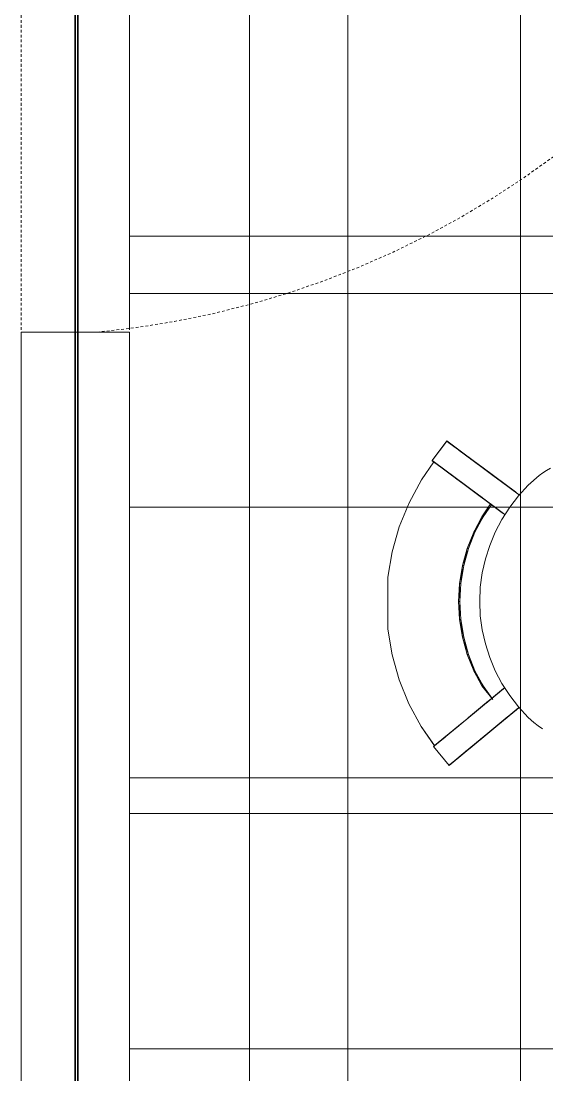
# Model space of a CAD drawing. Extents: x -566 to 72611, y -487 to 32334.
# Drawn here: x -5 to 19.25, y 78.94 to 127.57 of the extents above; entities that cross this region are included whole.
import ezdxf

# ---------------------------------------------------------------- set-up
doc = ezdxf.new("R2010")
doc.units = 0
doc.header["$LTSCALE"] = 0.5
doc.header["$MEASUREMENT"] = 0
doc.linetypes.add('HIDDEN', pattern=[0.375, 0.25, -0.125])
for name, color, linetype, lineweight in [('ceilling', 141, 'CONTINUOUS', 18), ('Framing', 142, 'CONTINUOUS', 35), ('projection', 153, 'HIDDEN', 9), ('viewed', 160, 'CONTINUOUS', 13)]:
    doc.layers.add(name, color=color, linetype=linetype, lineweight=lineweight)
doc.layers.add('floor', color=7, linetype='CONTINUOUS', lineweight=5, true_color=0xcfcfcf)
doc.layers.add('layout', color=7, linetype='CONTINUOUS', lineweight=5, true_color=0xcfcfcf)

msp = doc.modelspace()

# ---------------------------------------------------------------- hatches: boundary and pattern name
at = {"layer": 'floor'}
h = msp.add_hatch(dxfattribs=at)
h.set_pattern_fill('ANSI37', color=256, scale=100, angle=45)
h.set_pattern_definition([(90, (243.028, 267.632), (-12.5, 9e-16), []), (180, (243.028, 267.632), (-9e-16, -12.5), [])])
h.paths.add_polyline_path([(253.46925, 349.5), (154.11744, 349.5), (154.11744, 348.5), (101.14781, 348.5), (101.14781, 349.5), (0, 349.5), (0, 344.5), (36, 344.5, -0.33835703), (0, 308.66941), (0, 308.5), (0, 173.75), (253.46925, 173.75)])
h.paths.add_polyline_path([(36, 344.5), (0, 344.5), (0, 308.66941, 0.33835703)], flags=17)
h.paths.add_polyline_path([(253.46925, 173.75), (0, 173.75), (0, 173.74997), (0, 169.75), (253.46925, 169.75)])
h.paths.add_polyline_path([(253.46925, 169.75), (0, 169.75), (0, 149.21137), (36, 149.21137, -0.33835703), (0, 113.38078), (0, 113.21137), (0, 29.94998), (0, -5), (253.46925, -5)])
h.paths.add_polyline_path([(36, 149.21137), (0, 149.21137), (0, 113.38078, 0.33835703)], flags=17)
h.paths.add_polyline_path([(575.25, 169.75), (510, 169.75), (474.75, 169.75), (327.5, 169.75), (285.46925, 169.75), (285.46925, 165.75), (253.46925, 165.75), (253.46925, -5), (263.99725, -5), (263.99725, 95.99051), (287, 95.99051), (287, 97.5), (292, 97.5), (292, -5), (341.25, -5), (341.25, 13.02988), (341.25012, 15.02988), (346.24839, 15.02988, 0.36108524), (374.08728, 41.24999), (346.25012, 41.24999), (346.25012, 42.99999), (341.25, 42.99999), (341.25, 44.99999), (341.25, 97.5), (357.75, 97.5), (405.75, 97.5), (575.25, 97.5)])

# ---------------------------------------------------------------- linework, layer by layer
at = {"layer": 'ceilling'}
for p, q in [((10.06343, 169.75), (10.06343, -5)), ((0, 113.38078), (0, 149.21137)), ((0, 115), (575.25, 115)), ((0, 115), (575.25, 115)), ((0, 91), (341.25006, 91))]:
    msp.add_line(p, q, dxfattribs=at)
at = {"layer": 'Framing'}
for p, q in [((-2.5, 29.94998), (-2.5, 149.21137)), ((-2.38189, 29.94998), (-2.38189, 149.21137))]:
    msp.add_line(p, q, dxfattribs=at)
at = {"layer": 'layout'}
for points in [[(13.95454, 107.28445, 72.59648), (14.62727, 108.18832, 72.63659), (14.62629, 108.18911, 72.59648)], [(15.45027, 107.57711, 72.38062), (14.70015, 108.1343, 72.37704), (14.62629, 108.18911, 72.59648)], [(15.45027, 107.57711, 72.38062), (14.62629, 108.18911, 72.59648), (15.37812, 107.6307, 72.5155)], [(15.37812, 107.6307, 72.5155), (14.62629, 108.18911, 72.59648), (15.30403, 107.68581, 72.6489)], [(15.30403, 107.68581, 72.6489), (14.62629, 108.18911, 72.59648), (14.62727, 108.18832, 72.63659)], [(15.30403, 107.68581, 72.6489), (14.62727, 108.18832, 72.63659), (14.63203, 108.1849, 72.67633)], [(15.30403, 107.68581, 72.6489), (14.63203, 108.1849, 72.67633), (15.22786, 107.74233, 72.78078)], [(15.22786, 107.74233, 72.78078), (14.63203, 108.1849, 72.67633), (14.64033, 108.17873, 72.71526)], [(15.22786, 107.74233, 72.78078), (14.64033, 108.17873, 72.71526), (14.65217, 108.16994, 72.75291)], [(15.22786, 107.74233, 72.78078), (14.65217, 108.16994, 72.75291), (14.66731, 108.15865, 72.78886)], [(15.22786, 107.74233, 72.78078), (14.66731, 108.15865, 72.78886), (15.206, 107.75851, 72.81432)], [(15.206, 107.75851, 72.81432), (14.66731, 108.15865, 72.78886), (14.68574, 108.14492, 72.82268)], [(15.206, 107.75851, 72.81432), (14.68574, 108.14492, 72.82268), (15.18159, 107.77676, 72.84523)], [(15.18159, 107.77676, 72.84523), (14.68574, 108.14492, 72.82268), (14.70723, 108.12899, 72.85397)], [(15.52046, 107.52499, 72.2443), (14.77156, 108.0812, 72.15659), (14.70015, 108.1343, 72.37704)], [(15.52046, 107.52499, 72.2443), (14.70015, 108.1343, 72.37704), (15.45027, 107.57711, 72.38062)], [(15.18159, 107.77676, 72.84523), (14.70723, 108.12899, 72.85397), (15.15461, 107.79671, 72.87322)], [(15.15461, 107.79671, 72.87322), (14.70723, 108.12899, 72.85397), (14.7314, 108.11105, 72.88239)], [(15.15461, 107.79671, 72.87322), (14.7314, 108.11105, 72.88239), (15.12544, 107.81838, 72.89803)], [(15.12544, 107.81838, 72.89803), (14.7314, 108.11105, 72.88239), (14.75801, 108.09127, 72.9076)], [(15.12544, 107.81838, 72.89803), (14.75801, 108.09127, 72.9076), (15.09443, 107.84139, 72.91943)], [(15.09443, 107.84139, 72.91943), (14.75801, 108.09127, 72.9076), (14.78682, 108.06985, 72.92931)], [(15.65474, 107.42532, 71.96751), (14.84077, 108.02981, 71.93513), (14.77156, 108.0812, 72.15659)], [(15.5887, 107.47439, 72.10658), (14.77156, 108.0812, 72.15659), (15.52046, 107.52499, 72.2443)], [(15.5887, 107.47439, 72.10658), (14.77156, 108.0812, 72.15659), (15.65474, 107.42532, 71.96751)], [(15.09443, 107.84139, 72.91943), (14.78682, 108.06985, 72.92931), (15.06184, 107.86568, 72.93721)], [(15.06184, 107.86568, 72.93721), (14.78682, 108.06985, 72.92931), (14.80513, 108.0563, 72.93999)], [(15.06184, 107.86568, 72.93721), (14.80513, 108.0563, 72.93999), (15.02778, 107.89089, 72.95121)], [(15.02778, 107.89089, 72.95121), (14.80513, 108.0563, 72.93999), (14.84956, 108.02328, 72.96123)], [(15.71882, 107.37771, 71.82712), (14.90779, 107.98006, 71.71272), (14.84077, 108.02981, 71.93513)], [(15.71882, 107.37771, 71.82712), (14.84077, 108.02981, 71.93513), (15.65474, 107.42532, 71.96751)], [(15.02778, 107.89089, 72.95121), (14.84956, 108.02328, 72.96123), (14.99287, 107.91689, 72.96131)], [(14.99287, 107.91689, 72.96131), (14.84956, 108.02328, 72.96123), (14.8852, 107.99679, 72.96735)], [(14.99287, 107.91689, 72.96131), (14.8852, 107.99679, 72.96735), (14.95723, 107.94332, 72.96739)], [(14.95723, 107.94332, 72.96739), (14.8852, 107.99679, 72.96735), (14.92121, 107.97005, 72.96942)], [(15.84065, 107.28725, 71.54256), (14.97236, 107.93209, 71.48937), (14.90779, 107.98006, 71.71272)], [(15.84065, 107.28725, 71.54256), (14.90779, 107.98006, 71.71272), (15.78083, 107.33169, 71.68546)], [(15.78083, 107.33169, 71.68546), (14.90779, 107.98006, 71.71272), (15.71882, 107.37771, 71.82712)], [(15.89839, 107.24435, 71.39848), (15.03474, 107.88576, 71.26513), (14.97236, 107.93209, 71.48937)], [(15.89839, 107.24435, 71.39848), (14.97236, 107.93209, 71.48937), (15.84065, 107.28725, 71.54256)], [(16.00752, 107.16335, 71.10691), (15.0948, 107.84121, 71.04002), (15.03474, 107.88576, 71.26513)], [(16.00752, 107.16335, 71.10691), (15.03474, 107.88576, 71.26513), (15.95405, 107.20303, 71.25325)], [(15.95405, 107.20303, 71.25325), (15.03474, 107.88576, 71.26513), (15.89839, 107.24435, 71.39848)], [(16.06587, 107.12002, 70.8681), (15.15242, 107.79836, 70.81409), (15.0948, 107.84121, 71.04002)], [(16.06587, 107.12002, 70.8681), (15.0948, 107.84121, 71.04002), (16.00752, 107.16335, 71.10691)], [(16.12165, 107.07851, 70.62846), (15.20784, 107.75722, 70.58736), (15.15242, 107.79836, 70.81409)], [(16.12165, 107.07851, 70.62846), (15.15242, 107.79836, 70.81409), (16.06587, 107.12002, 70.8681)], [(16.17488, 107.03902, 70.38914), (15.26081, 107.7178, 70.35986), (15.20784, 107.75722, 70.58736)], [(16.17488, 107.03902, 70.38914), (15.20784, 107.75722, 70.58736), (16.12165, 107.07851, 70.62846)], [(16.21797, 107.00698, 70.18851), (15.31184, 107.67995, 70.13046), (15.26081, 107.7178, 70.35986)], [(16.21797, 107.00698, 70.18851), (15.26081, 107.7178, 70.35986), (16.17488, 107.03902, 70.38914)], [(16.26045, 106.97549, 69.9888), (15.35383, 107.64877, 69.93528), (15.31184, 107.67995, 70.13046)], [(16.26045, 106.97549, 69.9888), (15.31184, 107.67995, 70.13046), (16.21797, 107.00698, 70.18851)], [(16.30232, 106.94442, 69.78893), (15.39558, 107.61782, 69.73877), (15.35383, 107.64877, 69.93528)], [(16.30232, 106.94442, 69.78893), (15.35383, 107.64877, 69.93528), (16.26045, 106.97549, 69.9888)], [(16.34358, 106.91372, 69.58891), (15.43672, 107.58724, 69.54211), (15.39558, 107.61782, 69.73877)], [(16.34358, 106.91372, 69.58891), (15.39558, 107.61782, 69.73877), (16.30232, 106.94442, 69.78893)], [(16.38435, 106.88345, 69.38874), (15.47737, 107.55703, 69.34529), (15.43672, 107.58724, 69.54211)], [(16.38435, 106.88345, 69.38874), (15.43672, 107.58724, 69.54211), (16.34358, 106.91372, 69.58891)], [(16.42463, 106.85354, 69.18842), (15.51753, 107.52724, 69.14833), (15.47737, 107.55703, 69.34529)], [(16.42463, 106.85354, 69.18842), (15.47737, 107.55703, 69.34529), (16.38435, 106.88345, 69.38874)], [(16.46431, 106.82406, 68.98795), (15.55708, 107.49783, 68.95122), (15.51753, 107.52724, 69.14833)], [(16.46431, 106.82406, 68.98795), (15.51753, 107.52724, 69.14833), (16.42463, 106.85354, 69.18842)], [(16.50349, 106.79501, 68.78733), (15.59614, 107.46883, 68.75396), (15.55708, 107.49783, 68.95122)], [(16.50349, 106.79501, 68.78733), (15.55708, 107.49783, 68.95122), (16.46431, 106.82406, 68.98795)], [(15.55952, 107.49606, 43.25198), (16.51643, 106.78536, 43.59907), (16.43672, 106.84457, 43.07053)], [(16.51643, 106.78536, 43.59907), (15.55952, 107.49606, 43.25198), (15.63935, 107.43673, 43.78164)], [(13.45723, 106.38918, 72.52441), (14.03083, 107.22775, 72.88125), (14.03945, 107.22134, 72.8539)], [(14.02827, 107.2297, 72.37704), (14.77851, 106.67251, 72.38062), (13.95454, 107.28445, 72.59648)], [(13.95454, 107.28445, 72.59648), (14.77851, 106.67251, 72.38062), (14.70637, 106.7261, 72.5155)], [(13.95454, 107.28445, 72.59648), (14.70637, 106.7261, 72.5155), (14.63215, 106.78115, 72.6489)], [(13.95454, 107.28445, 72.59648), (14.63215, 106.78115, 72.6489), (13.95552, 107.28371, 72.63659)], [(13.95552, 107.28371, 72.63659), (14.63215, 106.78115, 72.6489), (13.96016, 107.28023, 72.67633)], [(13.96016, 107.28023, 72.67633), (14.63215, 106.78115, 72.6489), (14.5561, 106.83767, 72.78078)], [(13.96016, 107.28023, 72.67633), (14.5561, 106.83767, 72.78078), (13.96846, 107.27407, 72.71526)], [(13.96846, 107.27407, 72.71526), (14.5561, 106.83767, 72.78078), (13.9803, 107.26528, 72.75291)], [(13.9803, 107.26528, 72.75291), (14.5561, 106.83767, 72.78078), (13.99543, 107.25399, 72.78886)], [(13.99543, 107.25399, 72.78886), (14.5561, 106.83767, 72.78078), (14.53425, 106.8539, 72.81432)], [(13.99543, 107.25399, 72.78886), (14.53425, 106.8539, 72.81432), (14.01387, 107.24032, 72.82268)], [(14.01387, 107.24032, 72.82268), (14.53425, 106.8539, 72.81432), (14.50972, 106.87209, 72.84523)], [(14.01387, 107.24032, 72.82268), (14.50972, 106.87209, 72.84523), (14.03535, 107.22439, 72.85397)], [(14.0998, 107.1766, 72.15659), (14.84871, 106.62038, 72.2443), (14.02827, 107.2297, 72.37704)], [(14.02827, 107.2297, 72.37704), (14.84871, 106.62038, 72.2443), (14.77851, 106.67251, 72.38062)], [(14.03535, 107.22439, 72.85397), (14.50972, 106.87209, 72.84523), (14.48274, 106.89211, 72.87322)], [(14.03535, 107.22439, 72.85397), (14.48274, 106.89211, 72.87322), (14.05952, 107.20644, 72.88239)], [(14.05952, 107.20644, 72.88239), (14.48274, 106.89211, 72.87322), (14.45369, 106.91372, 72.89803)], [(14.05952, 107.20644, 72.88239), (14.45369, 106.91372, 72.89803), (14.08625, 107.18661, 72.9076)], [(14.08625, 107.18661, 72.9076), (14.45369, 106.91372, 72.89803), (14.42256, 106.93679, 72.91943)], [(14.08625, 107.18661, 72.9076), (14.42256, 106.93679, 72.91943), (14.11506, 107.16524, 72.92931)], [(14.16902, 107.12514, 71.93513), (14.98286, 106.52065, 71.96751), (14.0998, 107.1766, 72.15659)], [(14.0998, 107.1766, 72.15659), (14.98286, 106.52065, 71.96751), (14.91682, 106.56979, 72.10658)], [(14.0998, 107.1766, 72.15659), (14.91682, 106.56979, 72.10658), (14.84871, 106.62038, 72.2443)], [(14.11506, 107.16524, 72.92931), (14.42256, 106.93679, 72.91943), (14.38996, 106.96102, 72.93721)], [(14.11506, 107.16524, 72.92931), (14.38996, 106.96102, 72.93721), (14.13325, 107.15169, 72.93999)], [(14.13325, 107.15169, 72.93999), (14.38996, 106.96102, 72.93721), (14.35603, 106.98629, 72.95121)], [(14.13325, 107.15169, 72.93999), (14.35603, 106.98629, 72.95121), (14.17781, 107.11861, 72.96123)], [(14.17781, 107.11861, 72.96123), (14.1457, 107.14248, 72.94725), (14.13325, 107.15169, 72.93999)], [(14.23591, 107.07546, 71.71272), (15.04695, 106.47311, 71.82712), (14.16902, 107.12514, 71.93513)], [(14.16902, 107.12514, 71.93513), (15.04695, 106.47311, 71.82712), (14.98286, 106.52065, 71.96751)], [(14.17781, 107.11861, 72.96123), (14.35603, 106.98629, 72.95121), (14.321, 107.01223, 72.96131)], [(14.17781, 107.11861, 72.96123), (14.321, 107.01223, 72.96131), (14.21345, 107.09212, 72.96735)], [(14.21345, 107.09212, 72.96735), (14.321, 107.01223, 72.96131), (14.28535, 107.03872, 72.96739)], [(14.21345, 107.09212, 72.96735), (14.28535, 107.03872, 72.96739), (14.24934, 107.06545, 72.96942)], [(14.30061, 107.02743, 71.48937), (15.16877, 106.38259, 71.54256), (14.23591, 107.07546, 71.71272)], [(14.23591, 107.07546, 71.71272), (15.16877, 106.38259, 71.54256), (15.10896, 106.42709, 71.68546)], [(14.23591, 107.07546, 71.71272), (15.10896, 106.42709, 71.68546), (15.04695, 106.47311, 71.82712)], [(14.36287, 106.98116, 71.26513), (15.22651, 106.33974, 71.39848), (14.30061, 107.02743, 71.48937)], [(14.30061, 107.02743, 71.48937), (15.22651, 106.33974, 71.39848), (15.16877, 106.38259, 71.54256)], [(16.54206, 106.76632, 68.58656), (15.63472, 107.44021, 68.55656), (15.59614, 107.46883, 68.75396)], [(16.54206, 106.76632, 68.58656), (15.59614, 107.46883, 68.75396), (16.50349, 106.79501, 68.78733)], [(16.58015, 106.73806, 68.38567), (15.67268, 107.41195, 68.35902), (15.63472, 107.44021, 68.55656)], [(16.58015, 106.73806, 68.38567), (15.63472, 107.44021, 68.55656), (16.54206, 106.76632, 68.58656)], [(16.51643, 106.78536, 43.59907), (15.63935, 107.43673, 43.78164), (16.59712, 106.72543, 44.12686)], [(16.59712, 106.72543, 44.12686), (15.63935, 107.43673, 43.78164), (15.72041, 107.37655, 44.31168)], [(16.61763, 106.71017, 68.18462), (15.71016, 107.38418, 68.16134), (15.67268, 107.41195, 68.35902)], [(16.61763, 106.71017, 68.18462), (15.67268, 107.41195, 68.35902), (16.58015, 106.73806, 68.38567)], [(16.65461, 106.68276, 67.98383), (15.74702, 107.35671, 67.96352), (15.71016, 107.38418, 68.16134)], [(16.65461, 106.68276, 67.98383), (15.71016, 107.38418, 68.16134), (16.61763, 106.71017, 68.18462)], [(16.59712, 106.72543, 44.12686), (15.72041, 107.37655, 44.31168), (16.67878, 106.66482, 44.65444)], [(16.67878, 106.66482, 44.65444), (15.72041, 107.37655, 44.31168), (15.80232, 107.3157, 44.84151)], [(16.65461, 106.68276, 67.98383), (15.78352, 107.32967, 67.76514), (15.74702, 107.35671, 67.96352)], [(16.84871, 106.53866, 66.91998), (15.97749, 107.18563, 66.7021), (15.78352, 107.32967, 67.76514)], [(16.84871, 106.53866, 66.91998), (15.78352, 107.32967, 67.76514), (16.65461, 106.68276, 67.98383)], [(16.5439, 106.76498, 63.59694), (15.78352, 107.32967, 67.76514), (15.97749, 107.18563, 66.7021)], [(16.67878, 106.66482, 44.65444), (15.80232, 107.3157, 44.84151), (16.7613, 106.60348, 45.18182)], [(16.7613, 106.60348, 45.18182), (15.80232, 107.3157, 44.84151), (15.88533, 107.25405, 45.37113)], [(16.7613, 106.60348, 45.18182), (15.88533, 107.25405, 45.37113), (16.84492, 106.54134, 45.70898)], [(16.84492, 106.54134, 45.70898), (15.88533, 107.25405, 45.37113), (15.96931, 107.19173, 45.90054)], [(16.84492, 106.54134, 45.70898), (15.96931, 107.19173, 45.90054), (16.92952, 106.47854, 46.23592)], [(16.92952, 106.47854, 46.23592), (15.96931, 107.19173, 45.90054), (16.05427, 107.12862, 46.42973)], [(17.41829, 106.11556, 63.79696), (16.5439, 106.76498, 63.59694), (15.97749, 107.18563, 66.7021)], [(17.41829, 106.11556, 63.79696), (15.97749, 107.18563, 66.7021), (16.84871, 106.53866, 66.91998)], [(16.92952, 106.47854, 46.23592), (16.05427, 107.12862, 46.42973), (17.01509, 106.415, 46.76264)], [(17.01509, 106.415, 46.76264), (16.05427, 107.12862, 46.42973), (16.14021, 107.06478, 46.9587)], [(17.01509, 106.415, 46.76264), (16.14021, 107.06478, 46.9587), (17.10176, 106.35067, 47.28915)], [(17.10176, 106.35067, 47.28915), (16.14021, 107.06478, 46.9587), (16.22712, 107.00021, 47.48745)], [(17.10176, 106.35067, 47.28915), (16.22712, 107.00021, 47.48745), (17.18928, 106.28567, 47.81543)], [(17.18928, 106.28567, 47.81543), (16.22712, 107.00021, 47.48745), (16.31501, 106.9349, 48.01598)], [(14.42292, 106.93655, 71.04002), (15.33564, 106.25869, 71.10691), (14.36287, 106.98116, 71.26513)], [(14.36287, 106.98116, 71.26513), (15.33564, 106.25869, 71.10691), (15.28218, 106.29842, 71.25325)], [(14.36287, 106.98116, 71.26513), (15.28218, 106.29842, 71.25325), (15.22651, 106.33974, 71.39848)], [(14.48066, 106.8937, 70.81409), (15.39399, 106.21542, 70.8681), (14.42292, 106.93655, 71.04002)], [(14.42292, 106.93655, 71.04002), (15.39399, 106.21542, 70.8681), (15.33564, 106.25869, 71.10691)], [(14.53596, 106.85256, 70.58736), (15.4499, 106.17391, 70.62846), (14.48066, 106.8937, 70.81409)], [(14.48066, 106.8937, 70.81409), (15.4499, 106.17391, 70.62846), (15.39399, 106.21542, 70.8681)], [(14.58906, 106.81319, 70.35986), (15.503, 106.13442, 70.38914), (14.53596, 106.85256, 70.58736)], [(14.53596, 106.85256, 70.58736), (15.503, 106.13442, 70.38914), (15.4499, 106.17391, 70.62846)], [(14.63996, 106.77535, 70.13046), (15.54621, 106.10238, 70.18851), (14.58906, 106.81319, 70.35986)], [(14.58906, 106.81319, 70.35986), (15.54621, 106.10238, 70.18851), (15.503, 106.13442, 70.38914)], [(14.68196, 106.74416, 69.93527), (15.58857, 106.07088, 69.9888), (14.63996, 106.77535, 70.13046)], [(14.63996, 106.77535, 70.13046), (15.58857, 106.07088, 69.9888), (15.54621, 106.10238, 70.18851)], [(14.72371, 106.71316, 69.73877), (15.63044, 106.03976, 69.78893), (14.68196, 106.74416, 69.93527)], [(14.68196, 106.74416, 69.93527), (15.63044, 106.03976, 69.78893), (15.58857, 106.07088, 69.9888)], [(14.76484, 106.68258, 69.54211), (15.6717, 106.00912, 69.58891), (14.72371, 106.71316, 69.73877)], [(14.72371, 106.71316, 69.73877), (15.6717, 106.00912, 69.58891), (15.63044, 106.03976, 69.78893)], [(14.80561, 106.65237, 69.34529), (15.71247, 105.97878, 69.38874), (14.76484, 106.68258, 69.54211)], [(14.76484, 106.68258, 69.54211), (15.71247, 105.97878, 69.38874), (15.6717, 106.00912, 69.58891)], [(14.84565, 106.62258, 69.14833), (15.75276, 105.94894, 69.18842), (14.80561, 106.65237, 69.34529)], [(14.80561, 106.65237, 69.34529), (15.75276, 105.94894, 69.18842), (15.71247, 105.97878, 69.38874)], [(14.88533, 106.59316, 68.95122), (15.79243, 105.91946, 68.98795), (14.84565, 106.62258, 69.14833)], [(14.84565, 106.62258, 69.14833), (15.79243, 105.91946, 68.98795), (15.75276, 105.94894, 69.18842)], [(14.92439, 106.56417, 68.75396), (15.83162, 105.89034, 68.78733), (14.88533, 106.59316, 68.95122)], [(14.88533, 106.59316, 68.95122), (15.83162, 105.89034, 68.78733), (15.79243, 105.91946, 68.98795)], [(15.84468, 105.8807, 43.59907), (14.88765, 106.59145, 43.25198), (15.76484, 105.93996, 43.07053)], [(14.88765, 106.59145, 43.25198), (15.84468, 105.8807, 43.59907), (14.96748, 106.53207, 43.78164)], [(14.96284, 106.53554, 68.55656), (15.87019, 105.86172, 68.58656), (14.92439, 106.56417, 68.75396)], [(14.92439, 106.56417, 68.75396), (15.87019, 105.86172, 68.58656), (15.83162, 105.89034, 68.78733)], [(15.0008, 106.50735, 68.35902), (15.90828, 105.8334, 68.38567), (14.96284, 106.53554, 68.55656)], [(14.96284, 106.53554, 68.55656), (15.90828, 105.8334, 68.38567), (15.87019, 105.86172, 68.58656)], [(14.96748, 106.53207, 43.78164), (15.84468, 105.8807, 43.59907), (15.92524, 105.82082, 44.12686)], [(14.96748, 106.53207, 43.78164), (15.92524, 105.82082, 44.12686), (15.04853, 106.47195, 44.31168)], [(15.03828, 106.47951, 68.16134), (15.94587, 105.80556, 68.18462), (15.0008, 106.50735, 68.35902)], [(15.0008, 106.50735, 68.35902), (15.94587, 105.80556, 68.18462), (15.90828, 105.8334, 68.38567)], [(17.18928, 106.28567, 47.81543), (16.31501, 106.9349, 48.01598), (17.27778, 106.21993, 48.34149)], [(17.27778, 106.21993, 48.34149), (16.31501, 106.9349, 48.01598), (16.404, 106.86892, 48.54427)], [(17.27778, 106.21993, 48.34149), (16.404, 106.86892, 48.54427), (17.36726, 106.15346, 48.86732)], [(17.36726, 106.15346, 48.86732), (16.404, 106.86892, 48.54427), (16.49385, 106.80215, 49.07234)], [(17.36726, 106.15346, 48.86732), (16.49385, 106.80215, 49.07234), (17.45808, 106.08602, 49.39472)], [(17.45808, 106.08602, 49.39472), (16.49385, 106.80215, 49.07234), (16.58442, 106.73489, 49.59822)], [(17.97273, 105.70382, 60.13506), (17.09126, 106.35842, 59.98083), (16.5439, 106.76498, 63.59694)], [(17.97273, 105.70382, 60.13506), (16.5439, 106.76498, 63.59694), (17.41829, 106.11556, 63.79696)], [(17.45808, 106.08602, 49.39472), (16.58442, 106.73489, 49.59822), (17.55098, 106.01711, 49.94846)], [(17.55098, 106.01711, 49.94846), (16.58442, 106.73489, 49.59822), (16.67573, 106.66708, 50.14287)], [(16.65461, 106.68276, 67.98383), (17.41829, 106.11556, 63.79696), (16.84871, 106.53866, 66.91998)], [(17.55098, 106.01711, 49.94846), (16.67573, 106.66708, 50.14287), (17.63801, 105.95235, 50.50533)], [(17.63801, 105.95235, 50.50533), (16.67573, 106.66708, 50.14287), (16.76081, 106.6039, 50.68686)], [(17.63801, 105.95235, 50.50533), (16.76081, 106.6039, 50.68686), (17.71919, 105.89211, 51.06343)], [(17.71919, 105.89211, 51.06343), (16.76081, 106.6039, 50.68686), (16.84004, 106.54501, 51.23205)], [(17.71919, 105.89211, 51.06343), (16.84004, 106.54501, 51.23205), (17.79438, 105.83627, 51.62269)], [(17.79438, 105.83627, 51.62269), (16.84004, 106.54501, 51.23205), (16.91352, 106.4905, 51.77837)], [(18.39009, 106.14443, 59.43378), (18.88313, 106.59371, 60.56059), (18.88313, 106.59371, 59.43378)], [(18.88313, 106.59371, 60.56059), (18.39009, 106.14443, 59.43378), (18.39009, 106.14443, 60.56059)], [(18.88313, 106.59371, 59.43378), (19.05586, 106.71377, 60.56059), (19.05586, 106.71377, 59.43378)], [(19.05586, 106.71377, 60.56059), (18.88313, 106.59371, 59.43378), (18.88313, 106.59371, 60.56059)], [(19.05586, 106.71377, 59.43378), (19.23359, 106.82644, 60.56059), (19.23359, 106.82644, 59.43378)], [(19.23359, 106.82644, 60.56059), (19.05586, 106.71377, 59.43378), (19.05586, 106.71377, 60.56059)], [(19.23359, 106.82644, 59.43378), (19.41621, 106.9316, 60.56059), (19.41621, 106.9316, 59.43378)], [(19.41621, 106.9316, 60.56059), (19.23359, 106.82644, 59.43378), (19.23359, 106.82644, 60.56059)], [(13.45723, 106.38918, 72.52441), (12.8907, 105.34206, 72.44084), (12.88813, 105.34182, 72.48107)], [(15.07527, 106.45211, 67.96352), (15.98274, 105.77816, 67.98383), (15.03828, 106.47951, 68.16134)], [(15.03828, 106.47951, 68.16134), (15.98274, 105.77816, 67.98383), (15.94587, 105.80556, 68.18462)], [(15.04853, 106.47195, 44.31168), (15.92524, 105.82082, 44.12686), (16.00691, 105.76022, 44.65444)], [(15.04853, 106.47195, 44.31168), (16.00691, 105.76022, 44.65444), (15.13057, 106.41103, 44.84151)], [(15.11177, 106.42501, 67.76514), (15.98274, 105.77816, 67.98383), (15.07527, 106.45211, 67.96352)], [(15.30561, 106.28103, 66.7021), (16.17683, 105.63399, 66.91998), (15.11177, 106.42501, 67.76514)], [(15.11177, 106.42501, 67.76514), (16.17683, 105.63399, 66.91998), (15.98274, 105.77816, 67.98383)], [(15.13057, 106.41103, 44.84151), (16.00691, 105.76022, 44.65444), (16.08955, 105.69881, 45.18182)], [(15.13057, 106.41103, 44.84151), (16.08955, 105.69881, 45.18182), (15.21345, 106.34945, 45.37113)], [(15.21345, 106.34945, 45.37113), (16.08955, 105.69881, 45.18182), (16.17317, 105.63674, 45.70898)], [(15.21345, 106.34945, 45.37113), (16.17317, 105.63674, 45.70898), (15.29744, 106.28707, 45.90054)], [(15.29744, 106.28707, 45.90054), (16.17317, 105.63674, 45.70898), (16.25776, 105.57394, 46.23592)], [(15.3824, 106.22396, 46.42973), (16.25776, 105.57394, 46.23592), (15.29744, 106.28707, 45.90054)], [(15.87202, 105.86031, 63.59693), (16.74653, 105.2109, 63.79696), (15.30561, 106.28103, 66.7021)], [(15.30561, 106.28103, 66.7021), (16.74653, 105.2109, 63.79696), (16.17683, 105.63399, 66.91998)], [(15.3824, 106.22396, 46.42973), (16.25776, 105.57394, 46.23592), (16.34333, 105.51034, 46.76265)], [(15.3824, 106.22396, 46.42973), (16.34333, 105.51034, 46.76265), (15.46833, 106.16018, 46.9587)], [(15.46833, 106.16018, 46.9587), (16.34333, 105.51034, 46.76265), (16.42988, 105.44607, 47.28915)], [(15.46833, 106.16018, 46.9587), (16.42988, 105.44607, 47.28915), (15.55525, 106.0956, 47.48745)], [(15.55525, 106.0956, 47.48745), (16.42988, 105.44607, 47.28915), (16.51741, 105.38106, 47.81543)], [(15.55525, 106.0956, 47.48745), (16.51741, 105.38106, 47.81543), (15.64326, 106.0303, 48.01598)], [(15.64326, 106.0303, 48.01598), (16.51741, 105.38106, 47.81543), (16.60591, 105.31527, 48.34149)], [(15.64326, 106.0303, 48.01598), (16.60591, 105.31527, 48.34149), (15.73213, 105.96426, 48.54427)], [(17.79438, 105.83627, 51.62269), (16.91352, 106.4905, 51.77837), (17.86348, 105.78493, 52.183)], [(17.86348, 105.78493, 52.183), (16.91352, 106.4905, 51.77837), (16.98103, 106.44033, 52.32572)], [(17.86348, 105.78493, 52.183), (16.98103, 106.44033, 52.32572), (17.92671, 105.738, 52.7443)], [(17.92671, 105.738, 52.7443), (16.98103, 106.44033, 52.32572), (17.0428, 106.39449, 52.87402)], [(17.92671, 105.738, 52.7443), (17.0428, 106.39449, 52.87402), (17.98384, 105.69558, 53.30647)], [(17.98384, 105.69558, 53.30647), (17.0428, 106.39449, 52.87402), (17.09858, 106.35305, 53.42318)], [(17.93843, 105.65505, 60.56059), (18.39009, 106.14443, 59.43378), (17.93843, 105.65505, 59.43378)], [(18.39009, 106.14443, 59.43378), (17.93843, 105.65505, 60.56059), (18.39009, 106.14443, 60.56059)], [(15.73213, 105.96426, 48.54427), (16.60591, 105.31527, 48.34149), (16.69551, 105.2488, 48.86732)], [(15.73213, 105.96426, 48.54427), (16.69551, 105.2488, 48.86732), (15.82197, 105.89748, 49.07234)], [(15.82197, 105.89748, 49.07234), (16.69551, 105.2488, 48.86732), (16.78633, 105.18136, 49.39472)], [(15.82197, 105.89748, 49.07234), (16.78633, 105.18136, 49.39472), (15.91255, 105.83028, 49.59822)], [(16.41951, 105.45376, 59.98083), (17.30085, 104.79922, 60.13506), (15.87202, 105.86031, 63.59693)], [(15.87202, 105.86031, 63.59693), (17.30085, 104.79922, 60.13506), (16.74653, 105.2109, 63.79696)], [(15.91255, 105.83028, 49.59822), (16.78633, 105.18136, 49.39472), (16.8791, 105.11245, 49.94846)], [(15.91255, 105.83028, 49.59822), (16.8791, 105.11245, 49.94846), (16.00386, 105.76247, 50.14287)], [(16.00386, 105.76247, 50.14287), (16.8791, 105.11245, 49.94846), (16.96626, 105.04775, 50.50533)], [(16.00386, 105.76247, 50.14287), (16.96626, 105.04775, 50.50533), (16.08894, 105.69924, 50.68686)], [(16.08894, 105.69924, 50.68686), (16.96626, 105.04775, 50.50533), (17.04731, 104.98745, 51.06343)], [(16.08894, 105.69924, 50.68686), (17.04731, 104.98745, 51.06343), (16.16829, 105.6404, 51.23205)], [(16.16829, 105.6404, 51.23205), (17.04731, 104.98745, 51.06343), (17.12251, 104.93166, 51.62269)], [(16.16829, 105.6404, 51.23205), (17.12251, 104.93166, 51.62269), (16.24165, 105.58584, 51.77837)], [(16.24165, 105.58584, 51.77837), (17.12251, 104.93166, 51.62269), (17.19172, 104.88027, 52.18301)], [(16.24165, 105.58584, 51.77837), (17.19172, 104.88027, 52.18301), (16.30928, 105.53567, 52.32572)], [(16.30928, 105.53567, 52.32572), (17.19172, 104.88027, 52.18301), (17.25483, 104.8334, 52.7443)], [(16.30928, 105.53567, 52.32572), (17.25483, 104.8334, 52.7443), (16.37092, 105.48983, 52.87402)], [(17.53169, 105.12929, 60.56059), (17.93843, 105.65505, 59.43378), (17.53169, 105.12929, 59.43378)], [(17.93843, 105.65505, 59.43378), (17.53169, 105.12929, 60.56059), (17.93843, 105.65505, 60.56059)], [(12.43757, 104.23458, 72.44822), (12.88887, 105.33993, 72.52123), (12.88813, 105.34182, 72.48107)], [(16.30867, 104.68368, 62.51992), (16.65071, 105.28204, 48.6044), (16.25117, 104.68368, 63.40948)], [(16.65071, 105.28204, 48.6044), (16.30867, 104.68368, 62.51992), (16.69551, 105.2488, 48.86732)], [(16.37092, 105.48983, 52.87402), (17.25483, 104.8334, 52.7443), (17.31196, 104.79098, 53.30647)], [(16.37092, 105.48983, 52.87402), (17.31196, 104.79098, 53.30647), (16.42671, 105.44845, 53.42318)], [(17.17268, 104.57101, 60.56059), (17.53169, 105.12929, 59.43378), (17.17268, 104.57101, 59.43378)], [(17.53169, 105.12929, 59.43378), (17.17268, 104.57101, 60.56059), (17.53169, 105.12929, 60.56059)], [(16.30867, 104.68368, 62.51992), (15.87287, 103.98446, 63.38502), (15.93037, 103.98446, 62.49546)], [(15.87287, 103.98446, 63.38502), (16.30867, 104.68368, 62.51992), (16.25117, 104.68368, 63.40948)], [(16.86433, 103.9844, 60.56059), (17.17268, 104.57101, 59.43378), (16.86433, 103.9844, 59.43378)], [(17.17268, 104.57101, 59.43378), (16.86433, 103.9844, 60.56059), (17.17268, 104.57101, 60.56059)], [(12.43757, 104.23458, 72.44822), (12.11372, 103.08163, 72.38605), (12.11116, 103.0816, 72.42629)], [(15.62947, 103.23232, 62.47601), (15.87287, 103.98446, 63.38502), (15.57197, 103.23232, 63.36555)], [(15.87287, 103.98446, 63.38502), (15.62947, 103.23232, 62.47601), (15.93037, 103.98446, 62.49546)], [(16.60884, 103.37386, 60.56059), (16.86433, 103.9844, 59.43378), (16.60884, 103.37386, 59.43378)], [(16.86433, 103.9844, 59.43378), (16.60884, 103.37386, 60.56059), (16.86433, 103.9844, 60.56059)], [(15.62947, 103.23232, 62.47601), (15.35347, 102.43972, 63.35143), (15.41096, 102.43972, 62.46187)], [(15.35347, 102.43972, 63.35143), (15.62947, 103.23232, 62.47601), (15.57197, 103.23232, 63.36555)], [(16.40803, 102.74395, 60.56059), (16.60884, 103.37386, 59.43378), (16.40803, 102.74395, 59.43378)], [(16.60884, 103.37386, 59.43378), (16.40803, 102.74395, 60.56059), (16.60884, 103.37386, 60.56059)], [(11.9134, 101.89788, 72.41556), (12.11238, 103.08071, 72.46648), (12.11116, 103.0816, 72.42629)], [(16.26362, 102.09942, 60.56059), (16.40803, 102.74395, 59.43378), (16.26362, 102.09942, 59.43378)], [(16.40803, 102.74395, 59.43378), (16.26362, 102.09942, 60.56059), (16.40803, 102.74395, 60.56059)], [(15.27839, 101.61977, 62.45329), (15.35347, 102.43972, 63.35143), (15.2209, 101.61977, 63.34285)], [(15.35347, 102.43972, 63.35143), (15.27839, 101.61977, 62.45329), (15.41096, 102.43972, 62.46187)], [(11.91304, 99.50017, 72.46829), (11.9134, 101.89788, 72.41556), (11.91182, 99.49941, 72.42811)], [(16.17646, 101.44503, 60.56059), (16.26362, 102.09942, 59.43378), (16.17646, 101.44503, 59.43378)], [(16.26362, 102.09942, 59.43378), (16.17646, 101.44503, 60.56059), (16.26362, 102.09942, 60.56059)], [(15.23396, 100.786, 62.45042), (15.2209, 101.61977, 63.34285), (15.17634, 100.786, 63.33997)], [(15.2209, 101.61977, 63.34285), (15.23396, 100.786, 62.45042), (15.27839, 101.61977, 62.45329)], [(16.14741, 100.78573, 60.56059), (16.17646, 101.44503, 59.43378), (16.14741, 100.78573, 59.43378)], [(16.17646, 101.44503, 59.43378), (16.14741, 100.78573, 60.56059), (16.17646, 101.44503, 60.56059)], [(15.2209, 99.95226, 63.34285), (15.23396, 100.786, 62.45042), (15.17634, 100.786, 63.33997)], [(15.27839, 99.95226, 62.45329), (15.2209, 99.95226, 63.34285), (15.23396, 100.786, 62.45042)], [(16.17646, 100.1264, 60.56059), (16.14741, 100.78573, 59.43378), (16.17646, 100.1264, 59.43378)], [(16.14741, 100.78573, 59.43378), (16.17646, 100.1264, 60.56059), (16.14741, 100.78573, 60.56059)], [(15.35347, 99.13232, 63.35143), (15.27839, 99.95226, 62.45329), (15.2209, 99.95226, 63.34285)], [(15.27839, 99.95226, 62.45329), (15.35347, 99.13232, 63.35143), (15.41096, 99.13232, 62.46187)], [(16.26362, 99.47201, 60.56059), (16.17646, 100.1264, 59.43378), (16.26362, 99.47201, 59.43378)], [(16.17646, 100.1264, 59.43378), (16.26362, 99.47201, 60.56059), (16.17646, 100.1264, 60.56059)], [(11.91426, 99.49908, 72.38787), (12.10798, 98.3156, 72.45122), (11.91182, 99.49941, 72.42811)], [(16.40803, 98.82748, 60.56059), (16.26362, 99.47201, 59.43378), (16.40803, 98.82748, 59.43378)], [(16.26362, 99.47201, 59.43378), (16.40803, 98.82748, 60.56059), (16.26362, 99.47201, 60.56059)], [(15.35347, 99.13232, 63.35143), (15.62947, 98.33971, 62.47601), (15.41096, 99.13232, 62.46187)], [(15.62947, 98.33971, 62.47601), (15.35347, 99.13232, 63.35143), (15.57197, 98.33971, 63.36555)], [(16.60884, 98.19756, 60.56059), (16.40803, 98.82748, 59.43378), (16.60884, 98.19756, 59.43378)], [(16.40803, 98.82748, 59.43378), (16.60884, 98.19756, 60.56059), (16.40803, 98.82748, 60.56059)], [(12.43379, 97.16436, 72.52538), (12.10798, 98.3156, 72.45122), (12.43269, 97.1625, 72.48521)], [(15.87287, 97.58758, 63.38502), (15.62947, 98.33971, 62.47601), (15.57197, 98.33971, 63.36555)], [(15.62947, 98.33971, 62.47601), (15.87287, 97.58758, 63.38502), (15.93037, 97.58758, 62.49546)], [(16.86433, 97.58703, 60.56059), (16.60884, 98.19756, 59.43378), (16.86433, 97.58703, 59.43378)], [(16.60884, 98.19756, 59.43378), (16.86433, 97.58703, 60.56059), (16.60884, 98.19756, 60.56059)], [(15.87287, 97.58758, 63.38502), (16.30867, 96.88833, 62.51992), (15.93037, 97.58758, 62.49546)], [(16.30867, 96.88833, 62.51992), (15.87287, 97.58758, 63.38502), (16.25117, 96.88833, 63.40948)], [(17.17268, 97.00042, 60.56059), (16.86433, 97.58703, 59.43378), (17.17268, 97.00042, 59.43378)], [(16.86433, 97.58703, 59.43378), (17.17268, 97.00042, 60.56059), (16.86433, 97.58703, 60.56059)], [(12.43269, 97.1625, 72.48521), (12.88264, 96.05736, 72.56979), (12.43379, 97.16436, 72.52538)], [(12.43525, 97.16195, 72.44498), (12.88179, 96.05502, 72.52964), (12.43269, 97.1625, 72.48521)], [(12.88264, 96.05736, 72.56979), (12.43269, 97.1625, 72.48521), (12.88179, 96.05502, 72.52964)], [(16.25117, 96.88833, 63.40948), (16.75813, 96.25356, 62.54898), (16.30867, 96.88833, 62.51992)], [(17.23896, 96.75414, 53.38721), (16.38935, 96.05126, 53.50394), (17.28804, 96.79473, 53.95019)], [(17.28804, 96.79473, 53.95019), (16.38935, 96.05126, 53.50394), (16.43721, 96.0909, 54.05388)], [(17.274, 96.78316, 59.74648), (16.42439, 96.08025, 59.62997), (16.40327, 96.06283, 59.8523)], [(17.274, 96.78316, 59.74648), (16.40327, 96.06283, 59.8523), (17.25239, 96.76522, 59.97528)], [(17.29451, 96.8001, 59.51751), (16.44429, 96.09673, 59.4075), (16.42439, 96.08025, 59.62997)], [(17.29451, 96.8001, 59.51751), (16.42439, 96.08025, 59.62997), (17.274, 96.78316, 59.74648)], [(17.53169, 96.44213, 60.56059), (17.17268, 97.00042, 59.43378), (17.53169, 96.44213, 59.43378)], [(17.17268, 97.00042, 59.43378), (17.53169, 96.44213, 60.56059), (17.17268, 97.00042, 60.56059)], [(16.64729, 96.26467, 48.94807), (15.80903, 95.57116, 49.1531), (16.73445, 96.33678, 49.47548)], [(16.73445, 96.33678, 49.47548), (15.80903, 95.57116, 49.1531), (15.89595, 95.64306, 49.67897)], [(17.22834, 96.74532, 60.21582), (16.3824, 96.04555, 60.06158), (15.85701, 95.61089, 63.67769)], [(17.22834, 96.74532, 60.21582), (15.85701, 95.61089, 63.67769), (16.69624, 96.3052, 63.87771)], [(16.73445, 96.33678, 49.47548), (15.89595, 95.64306, 49.67897), (16.82356, 96.41045, 50.02921)], [(16.82356, 96.41045, 50.02921), (15.89595, 95.64306, 49.67897), (15.98347, 95.71554, 50.22363)], [(15.96321, 95.69878, 68.06458), (16.69624, 96.3052, 63.87771), (16.14949, 95.85287, 67.00072)], [(16.82356, 96.41045, 50.02921), (15.98347, 95.71554, 50.22363), (16.90718, 96.47964, 50.58608)], [(16.90718, 96.47964, 50.58608), (15.98347, 95.71554, 50.22363), (16.06514, 95.7831, 50.76761)], [(16.90718, 96.47964, 50.58608), (16.06514, 95.7831, 50.76761), (16.98506, 96.54409, 51.14419)], [(16.98506, 96.54409, 51.14419), (16.06514, 95.7831, 50.76761), (16.14131, 95.84606, 51.31281)], [(16.98506, 96.54409, 51.14419), (16.14131, 95.84606, 51.31281), (17.0572, 96.60375, 51.70344)], [(17.0572, 96.60375, 51.70344), (16.14131, 95.84606, 51.31281), (16.21174, 95.90435, 51.85912)], [(17.0572, 96.60375, 51.70344), (16.21174, 95.90435, 51.85912), (17.12361, 96.65868, 52.26376)], [(17.12361, 96.65868, 52.26376), (16.21174, 95.90435, 51.85912), (16.27656, 95.958, 52.40647)], [(17.12361, 96.65868, 52.26376), (16.27656, 95.958, 52.40647), (17.18415, 96.70879, 52.82505)], [(17.18415, 96.70879, 52.82505), (16.27656, 95.958, 52.40647), (16.33577, 96.00698, 52.95477)], [(17.18415, 96.70879, 52.82505), (16.33577, 96.00698, 52.95477), (17.23896, 96.75414, 53.38721)], [(17.23896, 96.75414, 53.38721), (16.33577, 96.00698, 52.95477), (16.38935, 96.05126, 53.50394)], [(17.25239, 96.76522, 59.97528), (16.40327, 96.06283, 59.8523), (16.3824, 96.04555, 60.06158)], [(17.25239, 96.76522, 59.97528), (16.3824, 96.04555, 60.06158), (17.22834, 96.74532, 60.21582)], [(17.93843, 95.91634, 60.56059), (17.53169, 96.44213, 59.43378), (17.93843, 95.91634, 59.43378)], [(17.53169, 96.44213, 59.43378), (17.93843, 95.91634, 60.56059), (17.53169, 96.44213, 60.56059)], [(12.88435, 96.05434, 72.48942), (13.44954, 95.00744, 72.58394), (12.88179, 96.05502, 72.52964)], [(16.39241, 96.05379, 47.3699), (15.55293, 95.35937, 47.56821), (16.47639, 96.12331, 47.89619)], [(16.47639, 96.12331, 47.89619), (15.55293, 95.35937, 47.56821), (15.6374, 95.42919, 48.09673)], [(16.47639, 96.12331, 47.89619), (15.6374, 95.42919, 48.09673), (16.56135, 96.1936, 48.42224)], [(16.56135, 96.1936, 48.42224), (15.6374, 95.42919, 48.09673), (15.72273, 95.49978, 48.62502)], [(16.56135, 96.1936, 48.42224), (15.72273, 95.49978, 48.62502), (16.64729, 96.26467, 48.94807)], [(16.64729, 96.26467, 48.94807), (15.72273, 95.49978, 48.62502), (15.80903, 95.57116, 49.1531)], [(17.10066, 95.1773, 60.06158), (17.94661, 95.8771, 60.21582), (16.57527, 94.74267, 63.67769)], [(16.57527, 94.74267, 63.67769), (17.94661, 95.8771, 60.21582), (17.4145, 95.43697, 63.87771)], [(16.99482, 95.08977, 52.40647), (17.84187, 95.79043, 52.26376), (17.90242, 95.84057, 52.82505)], [(16.99482, 95.08977, 52.40647), (17.90242, 95.84057, 52.82505), (17.05403, 95.13876, 52.95477)], [(17.05403, 95.13876, 52.95477), (17.90242, 95.84057, 52.82505), (17.95723, 95.88592, 53.38721)], [(17.05403, 95.13876, 52.95477), (17.95723, 95.88592, 53.38721), (17.10762, 95.18304, 53.50394)], [(18.39009, 95.42699, 60.56059), (17.93843, 95.91634, 59.43378), (18.39009, 95.42699, 59.43378)], [(17.93843, 95.91634, 59.43378), (18.39009, 95.42699, 60.56059), (17.93843, 95.91634, 60.56059)], [(15.55293, 95.35937, 47.56821), (14.52156, 94.50613, 70.89484), (14.46614, 94.46032, 71.12077)], [(15.55293, 95.35937, 47.56821), (14.46614, 94.46032, 71.12077), (15.34224, 95.18499, 71.18767)], [(16.57527, 94.74267, 63.67769), (17.4145, 95.43697, 63.87771), (16.03169, 94.29293, 66.78285)], [(16.03169, 94.29293, 66.78285), (17.4145, 95.43697, 63.87771), (16.86775, 94.98464, 67.00072)], [(16.35566, 94.56097, 48.09673), (17.19465, 95.25509, 47.89619), (17.27961, 95.32537, 48.42224)], [(16.35566, 94.56097, 48.09673), (17.27961, 95.32537, 48.42224), (16.44099, 94.63155, 48.62502)], [(16.44099, 94.63155, 48.62502), (17.27961, 95.32537, 48.42224), (17.36555, 95.39645, 48.94807)], [(16.44099, 94.63155, 48.62502), (17.36555, 95.39645, 48.94807), (16.52729, 94.70293, 49.15309)], [(16.52729, 94.70293, 49.15309), (17.36555, 95.39645, 48.94807), (17.45271, 95.46856, 49.47548)], [(16.52729, 94.70293, 49.15309), (17.45271, 95.46856, 49.47548), (16.61421, 94.77483, 49.67897)], [(16.61421, 94.77483, 49.67897), (17.45271, 95.46856, 49.47548), (17.54182, 95.54223, 50.02921)], [(16.61421, 94.77483, 49.67897), (17.54182, 95.54223, 50.02921), (16.70173, 94.84731, 50.22363)], [(16.70173, 94.84731, 50.22363), (17.54182, 95.54223, 50.02921), (17.62544, 95.61141, 50.58607)], [(16.70173, 94.84731, 50.22363), (17.62544, 95.61141, 50.58607), (16.7834, 94.91488, 50.76761)], [(16.7834, 94.91488, 50.76761), (17.62544, 95.61141, 50.58607), (17.70332, 95.67583, 51.14419)], [(16.7834, 94.91488, 50.76761), (17.70332, 95.67583, 51.14419), (16.85957, 94.97784, 51.3128)], [(16.85957, 94.97784, 51.3128), (17.70332, 95.67583, 51.14419), (17.77546, 95.73553, 51.70344)], [(16.85957, 94.97784, 51.3128), (17.77546, 95.73553, 51.70344), (16.93, 95.03612, 51.85912)], [(16.93, 95.03612, 51.85912), (17.77546, 95.73553, 51.70344), (17.84187, 95.79043, 52.26376)], [(16.93, 95.03612, 51.85912), (17.84187, 95.79043, 52.26376), (16.99482, 95.08977, 52.40647)], [(18.39009, 95.42699, 60.56059), (18.64216, 95.19732, 59.43378), (18.64216, 95.19732, 60.56059)], [(18.64216, 95.19732, 59.43378), (18.39009, 95.42699, 60.56059), (18.39009, 95.42699, 59.43378)], [(14.06334, 94.12982, 72.70467), (13.44954, 95.00744, 72.58394), (14.06297, 94.12677, 72.66457)], [(15.00361, 94.90493, 72.04826), (14.22248, 94.25866, 72.01588), (14.15608, 94.2037, 72.23734)], [(15.00361, 94.90493, 72.04826), (14.15608, 94.2037, 72.23734), (14.94026, 94.85244, 72.18733)], [(14.94026, 94.85244, 72.18733), (14.15608, 94.2037, 72.23734), (14.87483, 94.79833, 72.32506)], [(15.06514, 94.95577, 71.90788), (14.28669, 94.31182, 71.79347), (14.22248, 94.25866, 72.01588)], [(15.06514, 94.95577, 71.90788), (14.22248, 94.25866, 72.01588), (15.00361, 94.90493, 72.04826)], [(15.18208, 95.05251, 71.62331), (14.34871, 94.36315, 71.57012), (14.28669, 94.31182, 71.79347)], [(15.18208, 95.05251, 71.62331), (14.28669, 94.31182, 71.79347), (15.12458, 95.005, 71.76621)], [(15.12458, 95.005, 71.76621), (14.28669, 94.31182, 71.79347), (15.06514, 94.95577, 71.90788)], [(15.2375, 95.09838, 71.47923), (14.40864, 94.41265, 71.34588), (14.34871, 94.36315, 71.57012)], [(15.2375, 95.09838, 71.47923), (14.34871, 94.36315, 71.57012), (15.18208, 95.05251, 71.62331)], [(15.34224, 95.18499, 71.18767), (14.46614, 94.46032, 71.12077), (14.40864, 94.41265, 71.34588)], [(15.34224, 95.18499, 71.18767), (14.40864, 94.41265, 71.34588), (15.29084, 95.14254, 71.33401)], [(15.29084, 95.14254, 71.33401), (14.40864, 94.41265, 71.34588), (15.2375, 95.09838, 71.47923)], [(15.8105, 94.11001, 68.04427), (16.68147, 94.83056, 68.06458), (15.7751, 94.08068, 68.24209)], [(15.7751, 94.08068, 68.24209), (16.68147, 94.83056, 68.06458), (16.64607, 94.80123, 68.26537)], [(15.78486, 94.0888, 44.39243), (16.62629, 94.7849, 44.20761), (16.70466, 94.84972, 44.73519)], [(15.78486, 94.0888, 44.39243), (16.70466, 94.84972, 44.73519), (15.8636, 94.15389, 44.92226)], [(15.84553, 94.13897, 67.84589), (16.68147, 94.83056, 68.06458), (15.8105, 94.11001, 68.04427)], [(16.03169, 94.29293, 66.78285), (16.86775, 94.98464, 67.00072), (15.84553, 94.13897, 67.84589)], [(15.84553, 94.13897, 67.84589), (16.86775, 94.98464, 67.00072), (16.68147, 94.83056, 68.06458)], [(15.8636, 94.15389, 44.92226), (16.70466, 94.84972, 44.73519), (16.78401, 94.91534, 45.26257)], [(15.8636, 94.15389, 44.92226), (16.78401, 94.91534, 45.26257), (15.94319, 94.21978, 45.45189)], [(15.94319, 94.21978, 45.45189), (16.78401, 94.91534, 45.26257), (16.86421, 94.98171, 45.78973)], [(15.94319, 94.21978, 45.45189), (16.86421, 94.98171, 45.78973), (16.02375, 94.28643, 45.98129)], [(16.02375, 94.28643, 45.98129), (16.86421, 94.98171, 45.78973), (16.94538, 95.04888, 46.31667)], [(16.02375, 94.28643, 45.98129), (16.94538, 95.04888, 46.31667), (16.1053, 94.35387, 46.51048)], [(16.1053, 94.35387, 46.51048), (16.94538, 95.04888, 46.31667), (17.02754, 95.11684, 46.8434)], [(16.1053, 94.35387, 46.51048), (17.02754, 95.11684, 46.8434), (16.18782, 94.42214, 47.03945)], [(16.18782, 94.42214, 47.03945), (17.02754, 95.11684, 46.8434), (17.11067, 95.18557, 47.3699)], [(16.18782, 94.42214, 47.03945), (17.11067, 95.18557, 47.3699), (16.27119, 94.49114, 47.56821)], [(16.27119, 94.49114, 47.56821), (17.11067, 95.18557, 47.3699), (17.19465, 95.25509, 47.89619)], [(16.27119, 94.49114, 47.56821), (17.19465, 95.25509, 47.89619), (16.35566, 94.56097, 48.09673)], [(18.64216, 95.19732, 60.56059), (18.84162, 95.04467, 59.43378), (18.84162, 95.04467, 60.56059)], [(18.84162, 95.04467, 59.43378), (18.64216, 95.19732, 60.56059), (18.64216, 95.19732, 59.43378)], [(18.84162, 95.04467, 60.56059), (19.04817, 94.90133, 59.43378), (19.04817, 94.90133, 60.56059)], [(19.04817, 94.90133, 59.43378), (18.84162, 95.04467, 60.56059), (18.84162, 95.04467, 59.43378)], [(14.80745, 94.74261, 72.46136), (14.08735, 94.14693, 72.4578), (14.01655, 94.08837, 72.67724)], [(14.80745, 94.74261, 72.46136), (14.01655, 94.08837, 72.67724), (14.73823, 94.68533, 72.59624)], [(14.73823, 94.68533, 72.59624), (14.01655, 94.08837, 72.67724), (14.66706, 94.62643, 72.72964)], [(14.66706, 94.62643, 72.72964), (14.01655, 94.08837, 72.67724), (14.01753, 94.08916, 72.71734)], [(14.66706, 94.62643, 72.72964), (14.01753, 94.08916, 72.71734), (14.02204, 94.09289, 72.75708)], [(14.66706, 94.62643, 72.72964), (14.02204, 94.09289, 72.75708), (14.59394, 94.566, 72.86153)], [(14.59394, 94.566, 72.86153), (14.02204, 94.09289, 72.75708), (14.02998, 94.09945, 72.79601)], [(14.59394, 94.566, 72.86153), (14.02998, 94.09945, 72.79601), (14.04133, 94.10885, 72.83366)], [(14.59394, 94.566, 72.86153), (14.04133, 94.10885, 72.83366), (14.05598, 94.12093, 72.86961)], [(14.59394, 94.566, 72.86153), (14.05598, 94.12093, 72.86961), (14.57307, 94.54867, 72.89507)], [(14.57307, 94.54867, 72.89507), (14.05598, 94.12093, 72.86961), (14.07368, 94.13558, 72.90343)], [(14.57307, 94.54867, 72.89507), (14.07368, 94.13558, 72.90343), (14.54951, 94.52923, 72.92598)], [(14.54951, 94.52923, 72.92598), (14.07368, 94.13558, 72.90343), (14.09419, 94.15258, 72.93472)], [(14.87483, 94.79833, 72.32506), (14.15608, 94.2037, 72.23734), (14.08735, 94.14693, 72.4578)], [(14.87483, 94.79833, 72.32506), (14.08735, 94.14693, 72.4578), (14.80745, 94.74261, 72.46136)], [(14.54951, 94.52923, 72.92598), (14.09419, 94.15258, 72.93472), (14.52363, 94.50783, 72.95397)], [(14.52363, 94.50783, 72.95397), (14.09419, 94.15258, 72.93472), (14.11738, 94.17178, 72.96314)], [(14.52363, 94.50783, 72.95397), (14.11738, 94.17178, 72.96314), (14.49568, 94.4847, 72.97878)], [(14.49568, 94.4847, 72.97878), (14.11738, 94.17178, 72.96314), (14.14302, 94.19295, 72.98836)], [(14.49568, 94.4847, 72.97878), (14.14302, 94.19295, 72.98836), (14.46589, 94.46007, 73.00018)], [(14.46589, 94.46007, 73.00018), (14.14302, 94.19295, 72.98836), (14.17073, 94.21584, 73.01006)], [(14.46589, 94.46007, 73.00018), (14.17073, 94.21584, 73.01006), (14.43452, 94.43413, 73.01797)], [(14.43452, 94.43413, 73.01797), (14.17073, 94.21584, 73.01006), (14.18818, 94.23031, 73.02074)], [(14.43452, 94.43413, 73.01797), (14.18818, 94.23031, 73.02074), (14.40193, 94.40716, 73.03196)], [(14.40193, 94.40716, 73.03196), (14.18818, 94.23031, 73.02074), (14.23091, 94.26568, 73.04198)], [(14.40193, 94.40716, 73.03196), (14.23091, 94.26568, 73.04198), (14.36836, 94.37939, 73.04206)], [(14.26509, 94.29397, 73.04811), (14.23091, 94.26568, 73.04198), (14.36836, 94.37939, 73.04206)], [(14.33418, 94.3511, 73.04814), (14.26509, 94.29397, 73.04811), (14.36836, 94.37939, 73.04206)], [(14.33418, 94.3511, 73.04814), (14.26509, 94.29397, 73.04811), (14.29963, 94.32253, 73.05017)], [(15.23982, 93.6379, 70.89484), (16.11641, 94.36309, 70.94884), (15.1844, 93.59206, 71.12077)], [(15.1844, 93.59206, 71.12077), (16.11641, 94.36309, 70.94884), (16.0605, 94.31676, 71.18767)], [(15.29304, 93.68185, 70.66811), (16.17012, 94.40743, 70.70921), (15.23982, 93.6379, 70.89484)], [(15.23982, 93.6379, 70.89484), (16.17012, 94.40743, 70.70921), (16.11641, 94.36309, 70.94884)], [(15.34394, 93.72396, 70.44061), (16.22102, 94.44964, 70.46989), (15.29304, 93.68185, 70.66811)], [(15.29304, 93.68185, 70.66811), (16.22102, 94.44964, 70.46989), (16.17012, 94.40743, 70.70921)], [(15.39277, 93.76443, 70.21121), (16.26252, 94.48391, 70.26926), (15.34394, 93.72396, 70.44061)], [(15.34394, 93.72396, 70.44061), (16.26252, 94.48391, 70.26926), (16.22102, 94.44964, 70.46989)], [(15.43306, 93.79778, 70.01603), (16.30317, 94.51757, 70.06955), (15.39277, 93.76443, 70.21121)], [(15.39277, 93.76443, 70.21121), (16.30317, 94.51757, 70.06955), (16.26252, 94.48391, 70.26926)], [(15.47309, 93.83089, 69.81952), (16.34333, 94.55083, 69.86969), (15.43306, 93.79778, 70.01603)], [(15.43306, 93.79778, 70.01603), (16.34333, 94.55083, 69.86969), (16.30317, 94.51757, 70.06955)], [(15.51265, 93.86361, 69.62286), (16.38301, 94.58364, 69.66966), (15.47309, 93.83089, 69.81952)], [(15.47309, 93.83089, 69.81952), (16.38301, 94.58364, 69.66966), (16.34333, 94.55083, 69.86969)], [(15.55171, 93.89587, 69.42604), (16.42219, 94.61602, 69.46949), (15.51265, 93.86361, 69.62286)], [(15.51265, 93.86361, 69.62286), (16.42219, 94.61602, 69.46949), (16.38301, 94.58364, 69.66966)], [(15.59016, 93.92773, 69.22908), (16.46077, 94.64794, 69.26917), (15.55171, 93.89587, 69.42604)], [(15.55171, 93.89587, 69.42604), (16.46077, 94.64794, 69.26917), (16.42219, 94.61602, 69.46949)], [(15.62825, 93.95919, 69.03197), (16.49885, 94.67947, 69.0687), (15.59016, 93.92773, 69.22908)], [(15.59016, 93.92773, 69.22908), (16.49885, 94.67947, 69.0687), (16.46077, 94.64794, 69.26917)], [(15.66572, 93.9902, 68.83471), (16.53645, 94.71056, 68.86808), (15.62825, 93.95919, 69.03197)], [(15.62825, 93.95919, 69.03197), (16.53645, 94.71056, 68.86808), (16.49885, 94.67947, 69.0687)], [(16.5489, 94.72088, 43.67982), (15.63044, 93.96105, 43.33273), (16.47236, 94.65755, 43.15128)], [(15.63044, 93.96105, 43.33273), (16.5489, 94.72088, 43.67982), (15.7071, 94.0245, 43.8624)], [(15.70271, 94.02077, 68.63732), (16.57356, 94.74123, 68.66732), (15.66572, 93.9902, 68.83471)], [(15.66572, 93.9902, 68.83471), (16.57356, 94.74123, 68.66732), (16.53645, 94.71056, 68.86808)], [(15.73909, 94.05096, 68.43977), (16.61006, 94.77145, 68.46642), (15.70271, 94.02077, 68.63732)], [(15.70271, 94.02077, 68.63732), (16.61006, 94.77145, 68.46642), (16.57356, 94.74123, 68.66732)], [(15.7071, 94.0245, 43.8624), (16.5489, 94.72088, 43.67982), (16.62629, 94.7849, 44.20761)], [(15.7071, 94.0245, 43.8624), (16.62629, 94.7849, 44.20761), (15.78486, 94.0888, 44.39243)], [(15.7751, 94.08068, 68.24209), (16.64607, 94.80123, 68.26537), (15.73909, 94.05096, 68.43977)], [(15.73909, 94.05096, 68.43977), (16.64607, 94.80123, 68.26537), (16.61006, 94.77145, 68.46642)], [(14.73481, 93.22015, 72.67724), (14.01753, 94.08916, 72.71734), (14.01655, 94.08837, 72.67724)], [(14.01753, 94.08916, 72.71734), (14.73481, 93.22015, 72.67724), (14.73579, 93.22094, 72.71734)], [(14.80561, 93.27871, 72.4578), (15.52571, 93.87438, 72.46136), (14.73481, 93.22015, 72.67724)], [(14.73481, 93.22015, 72.67724), (15.52571, 93.87438, 72.46136), (15.45649, 93.81707, 72.59624)], [(14.87434, 93.33547, 72.23734), (15.59309, 93.93011, 72.32506), (14.80561, 93.27871, 72.4578)], [(14.80561, 93.27871, 72.4578), (15.59309, 93.93011, 72.32506), (15.52571, 93.87438, 72.46136)], [(14.94075, 93.39043, 72.01588), (15.72187, 94.0367, 72.04826), (14.87434, 93.33547, 72.23734)], [(14.87434, 93.33547, 72.23734), (15.72187, 94.0367, 72.04826), (15.65852, 93.98421, 72.18733)], [(14.87434, 93.33547, 72.23734), (15.65852, 93.98421, 72.18733), (15.59309, 93.93011, 72.32506)], [(15.00496, 93.4436, 71.79347), (15.7834, 94.08755, 71.90788), (14.94075, 93.39043, 72.01588)], [(14.94075, 93.39043, 72.01588), (15.7834, 94.08755, 71.90788), (15.72187, 94.0367, 72.04826)], [(15.06697, 93.49493, 71.57012), (15.90034, 94.18429, 71.62331), (15.00496, 93.4436, 71.79347)], [(15.00496, 93.4436, 71.79347), (15.90034, 94.18429, 71.62331), (15.84285, 94.13677, 71.76621)], [(15.00496, 93.4436, 71.79347), (15.84285, 94.13677, 71.76621), (15.7834, 94.08755, 71.90788)], [(15.1269, 93.54443, 71.34588), (15.95576, 94.23016, 71.47923), (15.06697, 93.49493, 71.57012)], [(15.06697, 93.49493, 71.57012), (15.95576, 94.23016, 71.47923), (15.90034, 94.18429, 71.62331)], [(15.1844, 93.59206, 71.12077), (16.0605, 94.31676, 71.18767), (15.1269, 93.54443, 71.34588)], [(15.1269, 93.54443, 71.34588), (16.0605, 94.31676, 71.18767), (16.00911, 94.27431, 71.33401)], [(15.1269, 93.54443, 71.34588), (16.00911, 94.27431, 71.33401), (15.95576, 94.23016, 71.47923)], [(14.73481, 93.22015, 72.67724), (15.45649, 93.81707, 72.59624), (15.38533, 93.7582, 72.72964)], [(14.73481, 93.22015, 72.67724), (15.38533, 93.7582, 72.72964), (14.73579, 93.22094, 72.71734)], [(14.73579, 93.22094, 72.71734), (15.38533, 93.7582, 72.72964), (14.74031, 93.22463, 72.75708)], [(14.74031, 93.22463, 72.75708), (15.38533, 93.7582, 72.72964), (15.31221, 93.69778, 72.86153)], [(14.74031, 93.22463, 72.75708), (15.31221, 93.69778, 72.86153), (14.74824, 93.23122, 72.79601)], [(14.74824, 93.23122, 72.79601), (15.31221, 93.69778, 72.86153), (14.75959, 93.24062, 72.83366)], [(14.75959, 93.24062, 72.83366), (15.31221, 93.69778, 72.86153), (14.77424, 93.25271, 72.86961)], [(14.77424, 93.25271, 72.86961), (15.31221, 93.69778, 72.86153), (15.29133, 93.68044, 72.89507)], [(14.77424, 93.25271, 72.86961), (15.29133, 93.68044, 72.89507), (14.79194, 93.26736, 72.90343)], [(14.79194, 93.26736, 72.90343), (15.29133, 93.68044, 72.89507), (15.26777, 93.661, 72.92598)], [(14.79194, 93.26736, 72.90343), (15.26777, 93.661, 72.92598), (14.81245, 93.28435, 72.93472)], [(14.81245, 93.28435, 72.93472), (15.26777, 93.661, 72.92598), (15.24189, 93.63961, 72.95397)], [(14.81245, 93.28435, 72.93472), (15.24189, 93.63961, 72.95397), (14.83564, 93.30355, 72.96314)], [(14.83564, 93.30355, 72.96314), (15.24189, 93.63961, 72.95397), (15.21394, 93.61648, 72.97878)], [(14.83564, 93.30355, 72.96314), (15.21394, 93.61648, 72.97878), (14.86128, 93.32473, 72.98836)], [(14.86128, 93.32473, 72.98836), (15.21394, 93.61648, 72.97878), (15.18415, 93.59182, 73.00018)], [(14.86128, 93.32473, 72.98836), (15.18415, 93.59182, 73.00018), (14.88899, 93.34762, 73.01006)], [(14.88899, 93.34762, 73.01006), (15.18415, 93.59182, 73.00018), (15.15278, 93.56591, 73.01797)], [(14.88899, 93.34762, 73.01006), (15.15278, 93.56591, 73.01797), (14.90644, 93.36208, 73.02074)], [(14.90644, 93.36208, 73.02074), (15.15278, 93.56591, 73.01797), (15.12019, 93.53893, 73.03197)], [(14.90644, 93.36208, 73.02074), (15.12019, 93.53893, 73.03197), (14.94917, 93.39745, 73.04198)], [(14.94917, 93.39745, 73.04198), (14.91841, 93.37194, 73.028), (14.90644, 93.36208, 73.02074)], [(14.94917, 93.39745, 73.04198), (15.12019, 93.53893, 73.03197), (15.08662, 93.51116, 73.04206)], [(14.94917, 93.39745, 73.04198), (15.08662, 93.51116, 73.04206), (14.98335, 93.42574, 73.04811)], [(14.98335, 93.42574, 73.04811), (15.08662, 93.51116, 73.04206), (15.05244, 93.48287, 73.04814)], [(14.98335, 93.42574, 73.04811), (15.05244, 93.48287, 73.04814), (15.01789, 93.45431, 73.05017)]]:
    msp.add_3dface(points, dxfattribs=at)
at = {"layer": 'projection'}
for p, q in [((-5, 149.21137), (-5, 113.21137)), ((0, 149.21137), (0, 113.21137))]:
    msp.add_line(p, q, dxfattribs=at)
msp.add_arc((-5.44307, 154.84998), 41.8249, 275.40963, 352.252091, dxfattribs=at)
at = {"layer": 'viewed'}
msp.add_line((-5, 113.21137), (0, 113.21137), dxfattribs=at)
msp.add_lwpolyline([(-5, 113.21137), (-5, 29.94998), (0, 29.94998), (0, 113.21137)], dxfattribs=at)

doc.saveas('drawing.dxf')
